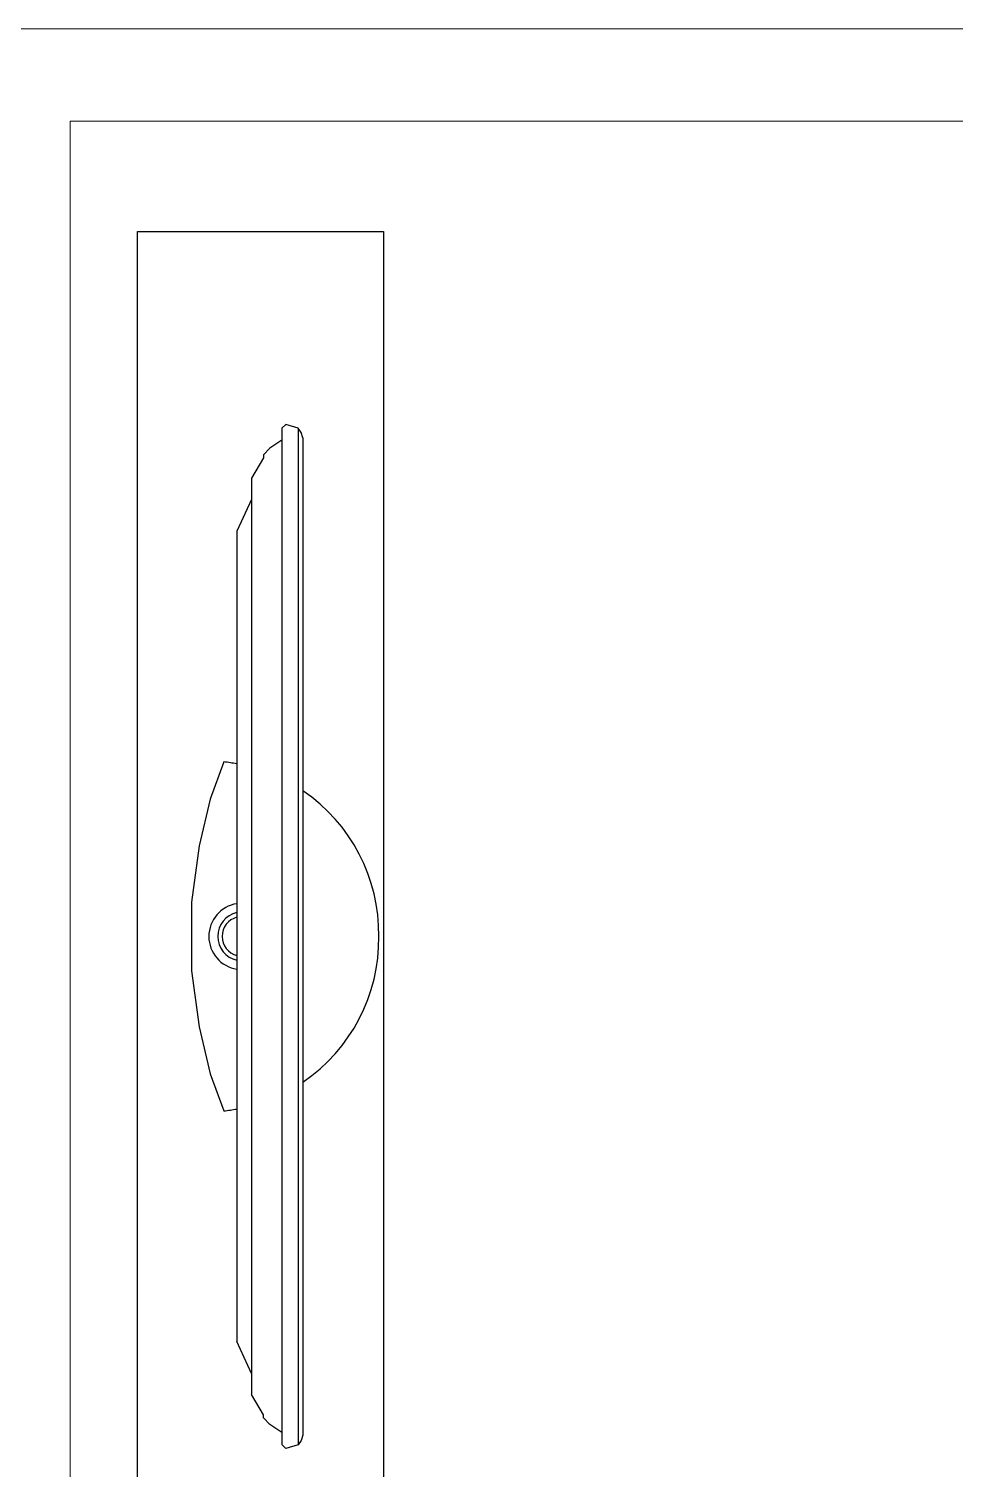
# Model space of a CAD drawing. Header units: millimetres. Extents: x 2667 to 2848, y -1 to 1765.
# Drawn here: x 2724.851 to 2726.359, y 1742.115 to 1744.457 of the extents above; entities that cross this region are included whole.
import ezdxf

# ---------------------------------------------------------------- set-up
doc = ezdxf.new("R2010")
doc.units = ezdxf.units.MM
doc.layers.add('Eletroeletrônicos', color=1, linetype='Continuous')
doc.layers.add('MÓVEIS', color=251, linetype='Continuous')
doc.layers.add('MURATURA_sezioni', color=5, linetype='Continuous', lineweight=18)

# ---------------------------------------------------------------- blocks, each defined once
blk = doc.blocks.new('RACK TV')
at = {"layer": 'MÓVEIS'}
blk.add_lwpolyline([(1511.6494, 1042.1939), (1514.0494, 1042.1939), (1514.0494, 1041.7939), (1511.6494, 1041.7939), (1511.6494, 1042.1939)], dxfattribs=at)

msp = doc.modelspace()

# ---------------------------------------------------------------- linework, layer by layer
at = {"layer": 'Eletroeletrônicos', "linetype": 'ByBlock'}
for points in [[(2725.2974, 1743.792), (2725.2948, 1743.8007), (2725.2898, 1743.8079), (2725.2695, 1743.8138), (2725.2632, 1743.8076)], [(2725.2632, 1743.8076), (2725.2632, 1742.155)], [(2725.2898, 1743.8079), (2725.2898, 1742.1547)], [(2725.2632, 1743.7881), (2725.2439, 1743.775), (2725.2333, 1743.7643), (2725.2333, 1743.7593), (2725.2137, 1743.7262)], [(2725.2974, 1743.792), (2725.2974, 1742.1705)], [(2725.2137, 1743.7262), (2725.2137, 1742.2363)], [(2725.2137, 1743.6918), (2725.19, 1743.6402)], [(2725.19, 1743.6402), (2725.19, 1742.3224)], [(2725.2137, 1742.2708), (2725.19, 1742.3224)], [(2725.2632, 1742.1744), (2725.2439, 1742.1875), (2725.2333, 1742.1982), (2725.2333, 1742.2032), (2725.2137, 1742.2363)], [(2725.2974, 1742.1705), (2725.2948, 1742.1618), (2725.2898, 1742.1547), (2725.2695, 1742.1488), (2725.2632, 1742.155)]]:
    msp.add_lwpolyline(points, dxfattribs=at)
at = {"layer": 'Eletroeletrônicos', "color": 251, "linetype": 'ByBlock'}
for points in [[(2725.19, 1743.2619, 0.019025), (2725.1688, 1743.265), (2725.1468, 1743.2045), (2725.1285, 1743.1284), (2725.1161, 1743.0372), (2725.1161, 1742.9254), (2725.1285, 1742.8342), (2725.1468, 1742.758), (2725.1688, 1742.6976, 0.019025), (2725.19, 1742.7006)], [(2725.2974, 1742.7445, 0.252227), (2725.421, 1742.9813, 0.252227), (2725.2974, 1743.2181)], [(2725.19, 1743.0345, 0.856604), (2725.19, 1742.928)], [(2725.19, 1743.0199, 0.808503), (2725.19, 1742.9427)], [(2725.19, 1743.0125, 0.769716), (2725.19, 1742.95)]]:
    msp.add_lwpolyline(points, format="xyb", dxfattribs=at)
at = {"layer": 'MURATURA_sezioni'}
for p, q in [((2729.5995, 1744.4571), (2717.2495, 1744.4571)), ((2729.5995, 1744.3071), (2724.9187, 1744.3071)), ((2724.9187, 1744.3071), (2724.9187, 1741.0791))]:
    msp.add_line(p, q, dxfattribs=at)

# ---------------------------------------------------------------- block references
at = {"layer": 'MÓVEIS', "rotation": 270}
msp.add_blockref('RACK TV', (1683.2346, 3255.7772), dxfattribs=at)

doc.saveas('drawing.dxf')
